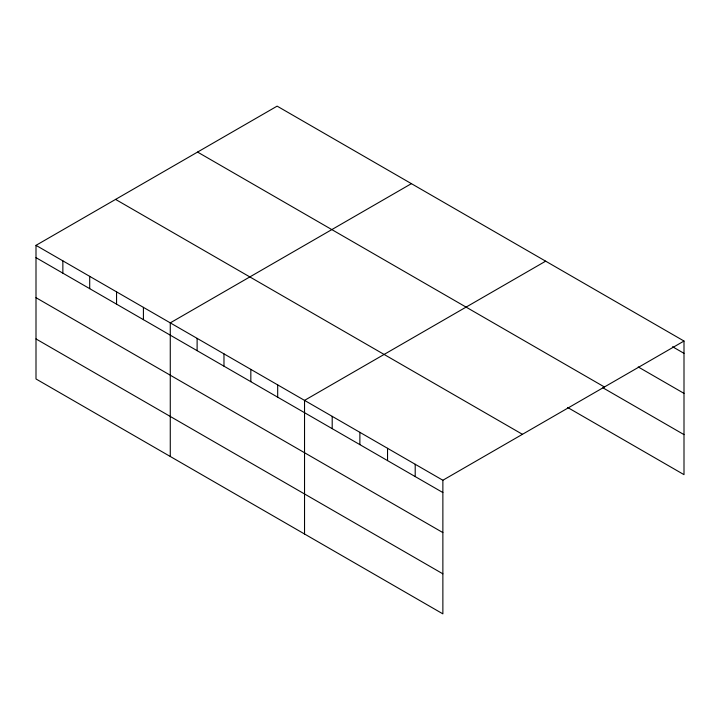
<?xml version="1.0" encoding="UTF-8"?>
<svg xmlns="http://www.w3.org/2000/svg" width="720" height="720" viewBox="0 0 720 720"><rect width="100%" height="100%" fill="white"/><g stroke="black" fill="none" stroke-linecap="round" stroke-linejoin="round"><path stroke-width="1.08" d="M36 245.349L442.872 480.249L442.872 613.863L36 378.963L36 245.349L277.128 106.137L684 341.037L684 474.651L567.603 407.457M411.399 183.654L170.271 322.866L170.271 456.48M545.661 261.171L304.533 400.383L304.533 533.997M442.872 480.249L684 341.037M672.552 346.734L684 353.34M638.208 366.939L684 393.372M197.559 152.073L604.431 386.982M602.91 387.801L684 434.619M115.569 199.404L522.441 434.313M36 257.652L442.872 492.552M36 297.684L442.872 532.593M36 338.931L442.872 573.831M415.206 464.283L415.206 476.586M387.54 448.308L387.54 460.611M359.874 432.333L359.874 444.636M332.199 416.358L332.199 428.661M277.686 384.885L277.686 397.188M250.83 369.378L250.83 381.681M223.974 353.871L223.974 366.174M197.118 338.373L197.118 350.676M143.415 307.359L143.415 319.662M116.559 291.861L116.559 304.164M89.703 276.354L89.703 288.657M62.856 260.847L62.856 273.159"/></g></svg>
